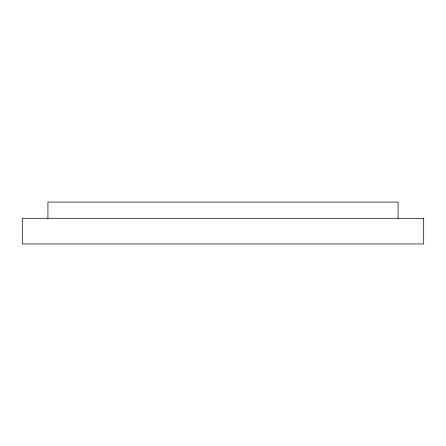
<?xml version="1.0" encoding="UTF-8"?>
<svg xmlns="http://www.w3.org/2000/svg" width="446" height="446" viewBox="0 0 446 446"><rect width="100%" height="100%" fill="white"/><g stroke="black" fill="none" stroke-linecap="round" stroke-linejoin="round"><path stroke-width="0.67" d="M398.066 218.3L398.066 202.066L47.934 202.066L47.934 218.3M423.7 218.3L22.3 218.3L22.3 243.934L423.7 243.934L423.7 218.3"/></g></svg>
